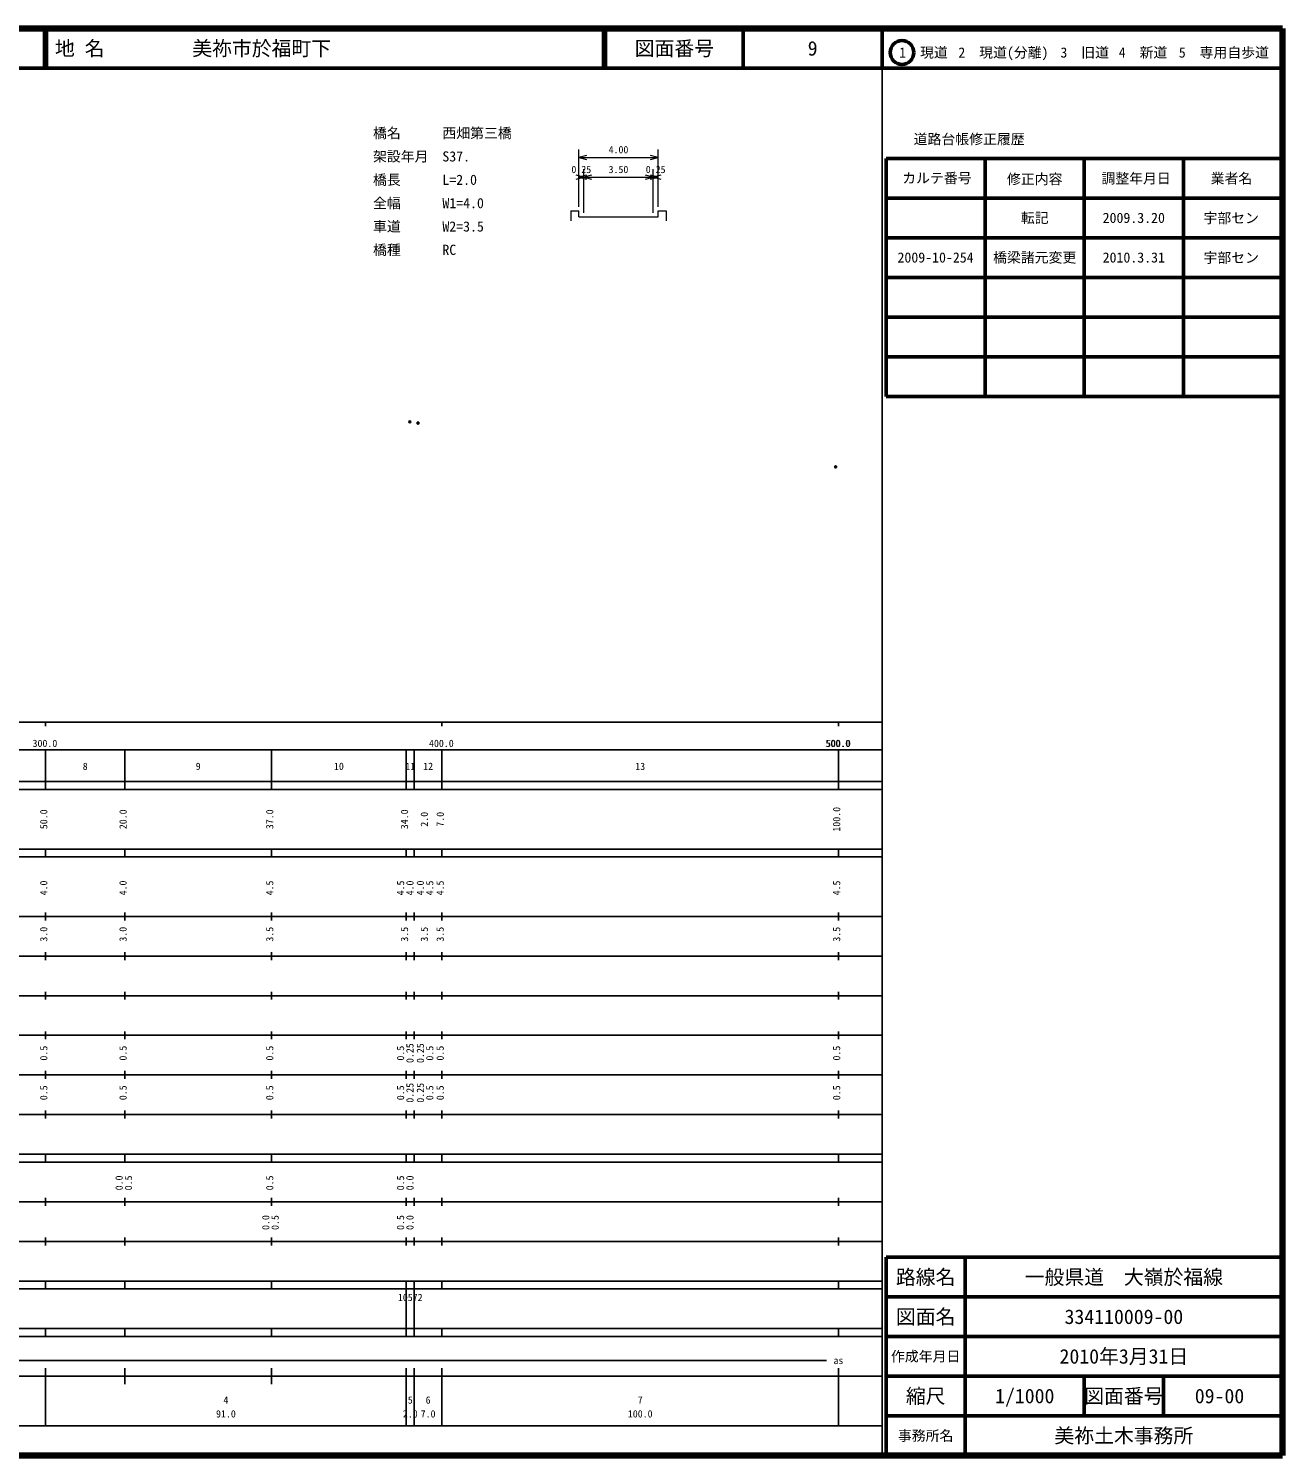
# Model space of a CAD drawing. Units: millimetres on the paper, with parts at other scales. Extents: x 40 to 680, y 20 to 380.
# Drawn here: x 363.7 to 680, y 20 to 380 of the extents above; entities that cross this region are included whole.
import ezdxf
from ezdxf.enums import TextEntityAlignment as Align

# ---------------------------------------------------------------- set-up
doc = ezdxf.new("R2010")
doc.units = ezdxf.units.MM
doc.header["$PDMODE"] = 32
doc.header["$PDSIZE"] = 0.5
doc.layers.add('S-OTRS', color=6, linetype='Continuous')
doc.layers.add('S-TTL-TXT', color=7, linetype='Continuous')
for name, color, linetype, lineweight in [('S-STR-HTXT', 7, 'Continuous', 13), ('S-TTL', 2, 'Continuous', 140), ('S-TTL-BAND', 7, 'Continuous', 25), ('S-TTL-FRAM', 2, 'Continuous', 50), ('S-TTL-LINE', 7, 'Continuous', 50)]:
    doc.layers.add(name, color=color, linetype=linetype, lineweight=lineweight)
doc.styles.add('ＭＳ ゴシック', font='')
doc.styles.get('ＭＳ ゴシック').set_extended_font_data('MS Gothic')

msp = doc.modelspace()

# ---------------------------------------------------------------- linework, layer by layer
at = {"layer": 'S-OTRS'}
for p in [(459.858, 280.747), (461.95, 280.476), (567.299, 269.409)]:
    msp.add_point(p, dxfattribs=at)
at = {"layer": 'S-STR-HTXT'}
for p, q in [((502.519, 334.979), (502.519, 349.479)), ((522.519, 334.979), (522.519, 349.479)), ((504.451, 347.997), (502.519, 347.479)), ((502.519, 347.479), (522.519, 347.479)), ((502.519, 347.479), (504.451, 346.961)), ((522.519, 347.479), (520.587, 347.997)), ((520.587, 346.961), (522.519, 347.479)), ((503.769, 342.479), (501.837, 342.997)), ((501.837, 341.961), (503.769, 342.479)), ((504.451, 342.997), (502.519, 342.479)), ((502.519, 342.479), (503.769, 342.479)), ((502.519, 342.479), (504.451, 341.961)), ((503.769, 333.479), (503.769, 344.479)), ((505.701, 342.997), (503.769, 342.479)), ((503.769, 342.479), (521.269, 342.479)), ((503.769, 342.479), (505.701, 341.961)), ((521.269, 342.479), (519.337, 342.997)), ((519.337, 341.961), (521.269, 342.479)), ((522.519, 342.479), (520.587, 342.997)), ((520.587, 341.961), (522.519, 342.479)), ((521.269, 333.479), (521.269, 344.479)), ((523.201, 342.997), (521.269, 342.479)), ((521.269, 342.479), (522.519, 342.479)), ((521.269, 342.479), (523.201, 341.961)), ((500.519, 333.979), (502.519, 333.979)), ((500.519, 333.979), (500.519, 331.479)), ((502.519, 332.479), (502.519, 333.979)), ((502.519, 332.479), (503.769, 332.479)), ((503.769, 332.479), (521.269, 332.479)), ((521.269, 332.479), (522.519, 332.479)), ((522.519, 332.479), (522.519, 333.979)), ((522.519, 333.979), (524.519, 333.979)), ((524.519, 333.979), (524.519, 331.479))]:
    msp.add_line(p, q, dxfattribs=at)
at = {"layer": 'S-TTL'}
for p, q in [((680, 380), (40, 380)), ((680, 20), (680, 380)), ((40, 20), (680, 20))]:
    msp.add_line(p, q, dxfattribs=at)
at = {"layer": 'S-TTL-BAND'}
for p, q in [((579, 20), (579, 370)), ((40, 205), (579, 205)), ((368, 205), (368, 204)), ((468, 205), (468, 204)), ((568, 205), (568, 204)), ((68, 198), (579, 198)), ((368, 188), (368, 198)), ((388, 188), (388, 198)), ((425, 188), (425, 198)), ((459, 188), (459, 198)), ((461, 188), (461, 198)), ((468, 188), (468, 198)), ((568, 188), (568, 198)), ((40, 190), (579, 190)), ((40, 188), (579, 188)), ((40, 173), (579, 173)), ((368, 171), (368, 173)), ((388, 171), (388, 173)), ((425, 171), (425, 173)), ((459, 171), (459, 173)), ((461, 171), (461, 173)), ((468, 171), (468, 173)), ((568, 171), (568, 173)), ((40, 171), (579, 171)), ((40, 156), (579, 156)), ((368, 155), (368, 157)), ((388, 155), (388, 157)), ((425, 155), (425, 157)), ((459, 155), (459, 157)), ((461, 155), (461, 157)), ((468, 155), (468, 157)), ((568, 155), (568, 157)), ((46, 146), (579, 146)), ((368, 145), (368, 147)), ((388, 145), (388, 147)), ((425, 145), (425, 147)), ((459, 145), (459, 147)), ((461, 145), (461, 147)), ((468, 145), (468, 147)), ((568, 145), (568, 147)), ((368, 135), (368, 137)), ((388, 135), (388, 137)), ((425, 135), (425, 137)), ((459, 135), (459, 137)), ((461, 135), (461, 137)), ((468, 135), (468, 137)), ((568, 135), (568, 137)), ((52, 136), (579, 136)), ((46, 126), (579, 126)), ((368, 125), (368, 127)), ((388, 125), (388, 127)), ((425, 125), (425, 127)), ((459, 125), (459, 127)), ((461, 125), (461, 127)), ((468, 125), (468, 127)), ((568, 125), (568, 127)), ((52, 116), (579, 116)), ((368, 115), (368, 117)), ((388, 115), (388, 117)), ((425, 115), (425, 117)), ((459, 115), (459, 117)), ((461, 115), (461, 117)), ((468, 115), (468, 117)), ((568, 115), (568, 117)), ((46, 106), (579, 106)), ((368, 105), (368, 107)), ((388, 105), (388, 107)), ((425, 105), (425, 107)), ((459, 105), (459, 107)), ((461, 105), (461, 107)), ((468, 105), (468, 107)), ((568, 105), (568, 107)), ((40, 96), (579, 96)), ((40, 94), (579, 94)), ((368, 94), (368, 96)), ((388, 94), (388, 96)), ((425, 94), (425, 96)), ((459, 94), (459, 96)), ((461, 94), (461, 96)), ((468, 94), (468, 96)), ((568, 94), (568, 96)), ((49, 84), (579, 84)), ((368, 83), (368, 85)), ((388, 83), (388, 85)), ((425, 83), (425, 85)), ((459, 83), (459, 85)), ((461, 83), (461, 85)), ((468, 83), (468, 85)), ((568, 83), (568, 85)), ((40, 74), (579, 74)), ((368, 73), (368, 75)), ((388, 73), (388, 75)), ((425, 73), (425, 75)), ((459, 73), (459, 75)), ((461, 73), (461, 75)), ((468, 73), (468, 75)), ((568, 73), (568, 75)), ((40, 64), (579, 64)), ((40, 62), (579, 62)), ((368, 62), (368, 64)), ((388, 62), (388, 64)), ((425, 62), (425, 64)), ((459, 62), (459, 64)), ((459, 52), (459, 62)), ((461, 62), (461, 64)), ((461, 52), (461, 62)), ((468, 62), (468, 64)), ((568, 62), (568, 64)), ((40, 52), (579, 52)), ((368, 50), (368, 52)), ((388, 50), (388, 52)), ((425, 50), (425, 52)), ((459, 50), (459, 52)), ((461, 50), (461, 52)), ((468, 50), (468, 52)), ((568, 50), (568, 52)), ((40, 50), (579, 50)), ((71, 44), (565, 44)), ((40, 40), (579, 40)), ((368, 27.5), (368, 42)), ((388, 38), (388, 42)), ((425, 38), (425, 42)), ((459, 27.5), (459, 42)), ((461, 27.5), (461, 42)), ((468, 27.5), (468, 42)), ((568, 27.5), (568, 42)), ((68, 27.5), (579, 27.5))]:
    msp.add_line(p, q, dxfattribs=at)
at = {"layer": 'S-TTL-FRAM'}
for p, q in [((580, 347.197), (580, 287.197)), ((580, 347.197), (680, 347.197)), ((580, 287.197), (680, 287.197)), ((680, 70), (580, 70)), ((580, 70), (580, 20))]:
    msp.add_line(p, q, dxfattribs=at)
at = {"layer": 'S-TTL-LINE'}
for p, q in [((367.75, 380), (367.75, 370)), ((368.25, 380), (368.25, 370)), ((508.747, 380), (508.747, 370)), ((509.247, 380), (509.247, 370)), ((543.997, 380), (543.997, 370)), ((579, 380), (579, 370)), ((40, 370), (680, 370)), ((605, 347.197), (605, 287.197)), ((630, 347.197), (630, 287.197)), ((655, 347.197), (655, 287.197)), ((580, 337.197), (680, 337.197)), ((580, 327.197), (680, 327.197)), ((580, 317.197), (680, 317.197)), ((580, 307.197), (680, 307.197)), ((580, 297.197), (680, 297.197)), ((600, 70), (600, 20)), ((680, 60), (580, 60)), ((680, 50), (580, 50)), ((680, 40), (580, 40)), ((630, 40), (630, 30)), ((650, 40), (650, 30)), ((680, 30), (580, 30))]:
    msp.add_line(p, q, dxfattribs=at)
msp.add_circle((584.031, 373.958), 3, dxfattribs=at)

# ---------------------------------------------------------------- texts
at = {"layer": 'S-STR-HTXT', "style": 'ＭＳ ゴシック'}
for s, p in [('橋名\u3000\u3000\u3000西畑第三橋', (450.596, 351.578)), ('架設年月\u3000S37.', (450.596, 345.687)), ('橋長\u3000\u3000\u3000L=2.0', (450.596, 339.796)), ('全幅\u3000\u3000\u3000W1=4.0', (450.596, 333.905)), ('車道\u3000\u3000\u3000W2=3.5', (450.596, 328.013)), ('橋種\u3000\u3000\u3000RC', (450.596, 322.122))]:
    msp.add_text(s, height=2.566, dxfattribs=at).set_placement(p, align=Align.BOTTOM_LEFT)
for s, p in [('4.00', (512.519, 347.979)), ('0.25', (503.144, 342.979)), ('3.50', (512.519, 342.979)), ('0.25', (521.894, 342.979))]:
    msp.add_text(s, height=1.833, dxfattribs=at).set_placement(p, align=Align.BOTTOM_CENTER)
at = {"layer": 'S-TTL-BAND', "style": 'ＭＳ ゴシック'}
for s, p in [('300.0', (367.844, 198.195)), ('400.0', (467.844, 198.195)), ('500.0', (567.844, 198.195)), ('500.0', (568, 198.195)), ('8', (378, 192.405)), ('9', (406.5, 192.405)), ('10', (442, 192.405)), ('11', (460, 192.405)), ('12', (464.5, 192.405)), ('13', (518, 192.405)), ('as', (568, 42.5)), ('4', (413.5, 32.523)), ('5', (460, 32.523)), ('6', (464.5, 32.523)), ('7', (518, 32.523)), ('91.0', (413.5, 29.033)), ('2.0', (460, 29.033)), ('7.0', (464.5, 29.033)), ('100.0', (518, 29.033))]:
    msp.add_text(s, height=1.833, dxfattribs=at).set_placement(p, align=Align.BOTTOM_CENTER)
for s, p in [('50.0', (369, 180.5)), ('20.0', (389, 180.5)), ('37.0', (426, 180.5)), ('34.0', (460, 180.5)), ('2.0', (465, 180.5)), ('7.0', (469, 180.5)), ('100.0', (569, 180.5)), ('4.0', (369, 163.174)), ('4.0', (389, 163.174)), ('4.5', (426, 163.174)), ('4.5', (459, 163.174)), ('4.0', (461.37, 163.174)), ('4.0', (464, 163.174)), ('4.5', (466.37, 163.174)), ('4.5', (469, 163.174)), ('4.5', (569, 163.174)), ('3.0', (369, 151.5)), ('3.0', (389, 151.5)), ('3.5', (426, 151.5)), ('3.5', (460, 151.5)), ('3.5', (465, 151.5)), ('3.5', (469, 151.5)), ('3.5', (569, 151.5)), ('0.5', (369, 121.5)), ('0.5', (389, 121.5)), ('0.5', (426, 121.5)), ('0.5', (459, 121.5)), ('0.25', (461.37, 121.5)), ('0.25', (464, 121.5)), ('0.5', (466.37, 121.5)), ('0.5', (469, 121.5)), ('0.5', (569, 121.5)), ('0.5', (369, 111.5)), ('0.5', (389, 111.5)), ('0.5', (426, 111.5)), ('0.5', (459, 111.5)), ('0.25', (461.37, 111.5)), ('0.25', (464, 111.5)), ('0.5', (466.37, 111.5)), ('0.5', (469, 111.5)), ('0.5', (569, 111.5)), ('0.0', (388, 88.764)), ('0.5', (390.37, 88.764)), ('0.5', (426, 88.764)), ('0.5', (459, 88.764)), ('0.0', (461.37, 88.764)), ('0.0', (425, 78.764)), ('0.5', (427.37, 78.764)), ('0.5', (459, 78.764)), ('0.0', (461.37, 78.764))]:
    msp.add_text(s, height=1.833, rotation=90, dxfattribs=at).set_placement(p, align=Align.BOTTOM_CENTER)
msp.add_text('10572', height=1.833, dxfattribs=at).set_placement((456.875, 58.405), align=Align.BOTTOM_LEFT)
at = {"layer": 'S-TTL-TXT', "style": 'ＭＳ ゴシック'}
for s, p in [('地 名', (370.38, 375)), ('美祢市於福町下', (405.024, 375))]:
    msp.add_text(s, height=3.666, dxfattribs=at).set_placement(p, align=Align.MIDDLE_LEFT)
for s, height, p in [('図面番号', 3.666, (526.622, 375)), ('9', 3.666, (561.497, 375)), ('1\u3000現道', 2.566, (589.448, 373.958)), ('2\u3000現道(分離)', 2.566, (609.619, 373.958)), ('3\u3000旧道', 2.566, (630.121, 373.958)), ('4\u3000新道', 2.566, (644.824, 373.958)), ('5\u3000専用自歩道', 2.566, (665.228, 373.958)), ('道路台帳修正履歴', 2.566, (600.968, 352.113)), ('カルテ番号', 2.566, (592.839, 342.277)), ('修正内容', 2.566, (617.509, 342.023)), ('調整年月日', 2.566, (643.089, 342.197)), ('業者名', 2.566, (667.134, 342.197)), ('転記', 2.566, (617.5, 332.245)), ('2009.3.20', 2.566, (642.5, 332.245)), ('宇部セン', 2.566, (667.077, 332.189)), ('2009-10-254', 2.566, (592.5, 322.245)), ('橋梁諸元変更', 2.566, (617.5, 322.245)), ('2010.3.31', 2.566, (642.5, 322.245)), ('宇部セン', 2.566, (667.077, 322.189)), ('路線名', 3.666, (590, 65)), ('路線名', 3.666, (590, 65)), ('一般県道\u3000大嶺於福線', 3.666, (640, 65)), ('図面名', 3.666, (590, 55)), ('図面名', 3.666, (590, 55)), ('334110009-00', 3.666, (640, 55)), ('2010年3月31日', 3.666, (640, 45)), ('作成年月日', 2.566, (590, 45)), ('作成年月日', 2.566, (590, 45)), ('縮尺', 3.666, (590, 35)), ('縮尺', 3.666, (590, 35)), ('1/1000', 3.666, (615, 35)), ('図面番号', 3.666, (640, 35)), ('図面番号', 3.666, (640, 35)), ('09-00', 3.666, (664.125, 35)), ('事務所名', 2.566, (590, 25)), ('事務所名', 2.566, (590, 25)), ('美祢土木事務所', 3.666, (640, 25))]:
    msp.add_text(s, height=height, dxfattribs=at).set_placement(p, align=Align.MIDDLE_CENTER)

doc.saveas('drawing.dxf')
